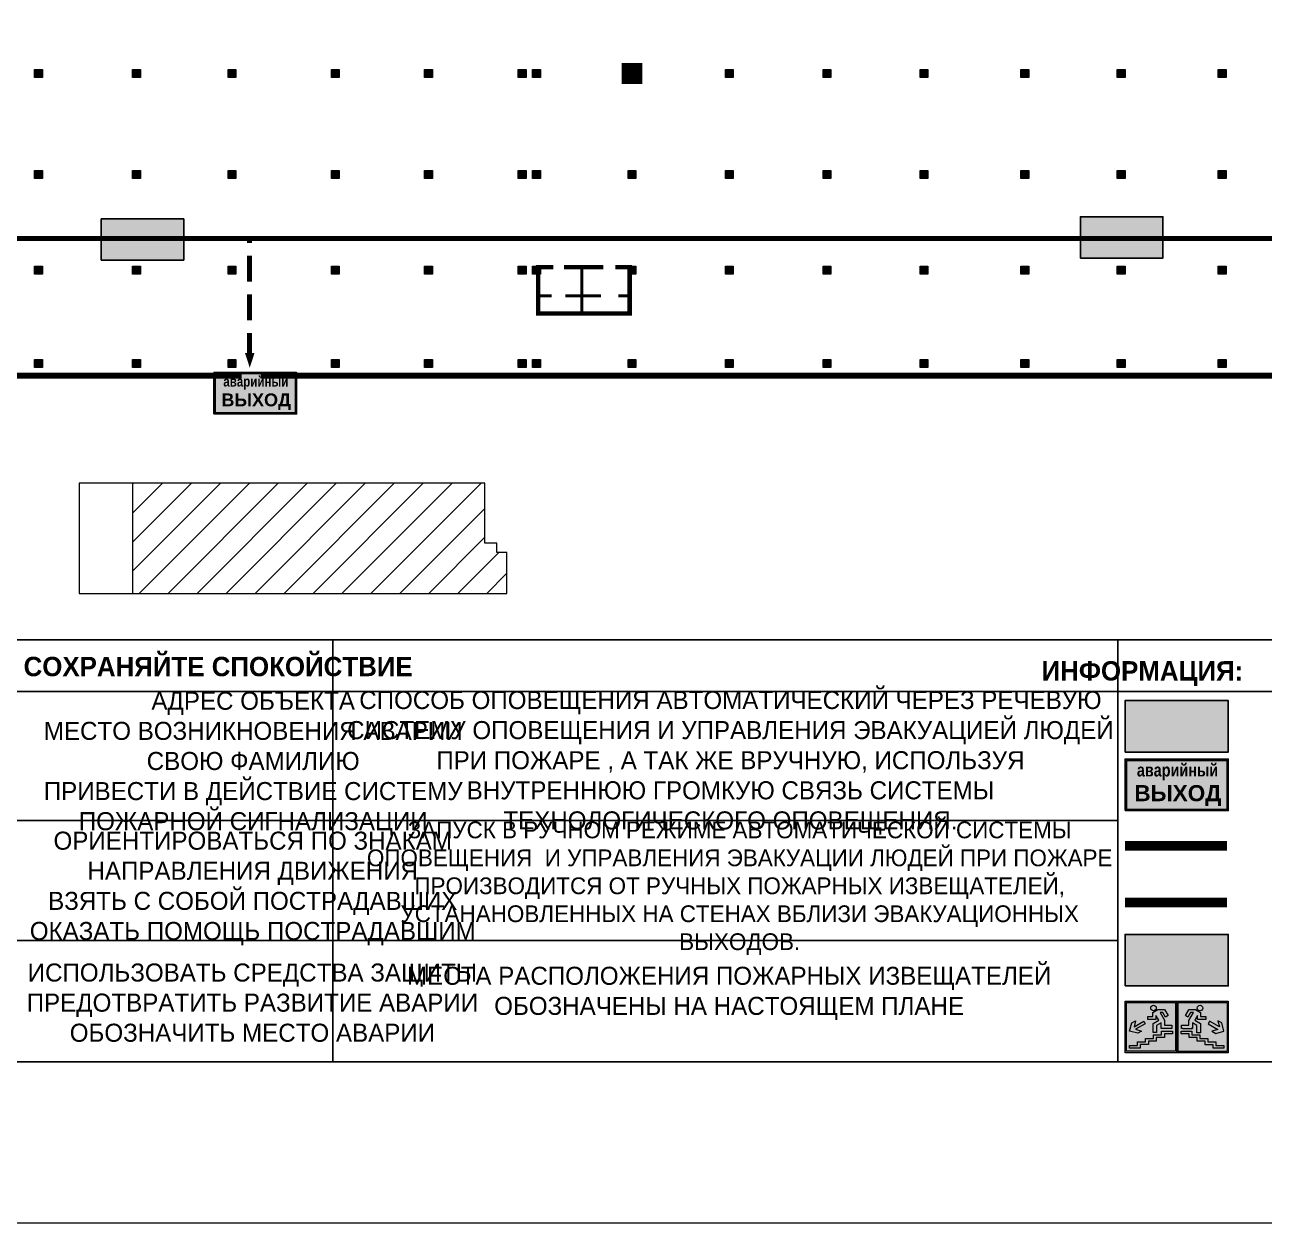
# Model space of a CAD drawing. Header units: millimetres. Extents: x 13810 to 67229, y 12374 to 21950.
# Drawn here: x 27541.7 to 27733.9, y 13757.5 to 13943.3 of the extents above; entities that cross this region are included whole.
import ezdxf

# ---------------------------------------------------------------- set-up
doc = ezdxf.new("R2010")
doc.units = ezdxf.units.MM
doc.linetypes.add('GOST2.303 4', pattern=[7, 5, -2, 0])
doc.linetypes.add('{ Wide Dash }', pattern=[12, 4, -2, 4, -2])
doc.layers.add('План_Штампы', color=7, linetype='Continuous')
doc.styles.add('обычный', font='arial.ttf')

# ---------------------------------------------------------------- blocks, each defined once
blk = doc.blocks.new('A$C41C009D9')
at = {"true_color": 0xffffff}
blk.add_hatch(color=7, dxfattribs=at).paths.add_polyline_path([(0, 8), (-16, 8), (-16, 0), (0, 0)])
h = blk.add_hatch(color=126)
h.dxf.hatch_style = 1
h.paths.add_polyline_path([(-15.8, 7.8), (-15.8, 0.2), (-0.2, 0.2), (-0.2, 7.8)])
at = {"color": 126}
for points in [[(-16, 0), (0, 0), (0, 8), (-16, 8)], [(-16, 0), (0, 0), (0, 8), (-16, 8)], [(-15.8, 7.8), (-0.2, 7.8), (-0.2, 0.2), (-15.8, 0.2)]]:
    blk.add_lwpolyline(points, close=True, dxfattribs=at)
at = {"color": 7, "true_color": 0xffffff, "insert": (-15.8, 7.3), "char_height": 2.5, "width": 15.5999, "attachment_point": 1, "style": 'обычный'}
blk.add_mtext('\\pi1.6133;{\\fArial|b1|i0|c204|p34;\\H0.8x;\\W0.8;аварийный\\H1.25x;\\W1;\\P\\pi1.2327;ВЫХОД}', dxfattribs=at)
blk = doc.blocks.new('A$C32E8229D')
at = {"true_color": 0xffffff}
blk.add_hatch(color=7, dxfattribs=at).paths.add_polyline_path([(0, 0), (0, -8), (16, -8), (16, 0)])
h = blk.add_hatch(color=126)
h.paths.add_polyline_path([(0.2, -0.2), (15.8, -0.2), (15.8, -7.8), (0.2, -7.8)])
h.paths.add_polyline_path([(13.49, -2.05), (12.08, -2.05), (11.37, -2.63, 0.162397), (11.29, -2.84), (11.29, -3.63), (10.35, -3.63), (10.35, -4.05), (11.68, -4.05), (11.68, -3.48), (12.26, -4.28), (11.29, -5.1), (11.29, -6.78), (11.85, -6.78), (11.85, -5.44), (12.8, -4.64), (12.8, -5.94), (14.46, -5.94), (14.46, -5.39), (13.45, -5.39), (13.45, -3.97), (12.46, -2.59), (13.15, -2.59), (13.69, -3.34), (14.18, -3)], flags=16)
h.paths.add_polyline_path([(10.74, -1.82, 1), (11.8, -1.82, 1)], flags=16)
h.paths.add_polyline_path([(9.39, -3.59), (5.99, -3.59), (6.56, -3.03), (5.91, -3.03), (5.1, -3.83), (5.91, -4.64), (6.56, -4.64), (5.99, -4.09), (9.39, -4.09)], flags=16)
h.paths.add_polyline_path([(4.29, -1.08), (1.72, -1.08), (1.72, -6.6), (4.29, -6.6)], flags=16)
at = {"color": 126}
blk.add_lwpolyline([(16, -8), (0, -8), (0, 0), (16, 0)], close=True, dxfattribs=at)
blk = doc.blocks.new('A$C7B4425F7')
at = {"true_color": 0xffffff}
blk.add_hatch(color=7, dxfattribs=at).paths.add_polyline_path([(0, 0), (-16, 0), (-16, -8), (0, -8)])
h = blk.add_hatch(color=126)
h.paths.add_polyline_path([(-0.2, -0.2), (-15.8, -0.2), (-15.8, -7.8), (-0.2, -7.8)])
h.paths.add_polyline_path([(-11.76, -2.03), (-11.76, -3.66), (-11.17, -3.66, -0.568275), (-11.17, -6.18), (-12.58, -6.18), (-12.58, -2.03)], flags=16)
h.paths.add_polyline_path([(-13.33, -4.12, -0.495768), (-13.59, -6.18), (-15.03, -6.18), (-15.03, -2.03), (-13.59, -2.03, -0.487973)], flags=16)
h.paths.add_polyline_path([(-10.25, -2.03), (-9.48, -2.03), (-9.48, -6.18), (-10.25, -6.18)], flags=16)
h.paths.add_polyline_path([(-13.84, -3.69), (-14.24, -3.69), (-14.24, -3.03), (-13.9, -3.03, -0.692621)], flags=0)
h.paths.add_polyline_path([(-9.15, -2.03), (-8.4, -2.03), (-8.04, -3.07), (-7.68, -2.03), (-6.93, -2.03), (-7.64, -4.1), (-6.93, -6.18), (-7.68, -6.18), (-8.04, -5.14), (-8.4, -6.18), (-9.15, -6.18), (-8.44, -4.1)], flags=16)
h.paths.add_polyline_path([(-11.76, -4.46), (-11.42, -4.46, -0.692621), (-11.36, -5.12), (-11.76, -5.12)], flags=0)
h.paths.add_polyline_path([(-13.9, -5.2), (-14.24, -5.2), (-14.24, -4.55), (-13.84, -4.55, -0.708038)], flags=0)
edge = h.paths.add_edge_path(flags=16)
edge.add_ellipse((-5.51, -4.08), major_axis=(0, 2.05), ratio=0.586184, start_angle=0, end_angle=360)
edge = h.paths.add_edge_path(flags=0)
edge.add_ellipse((-5.51, -4.08), major_axis=(0, 1.14), ratio=0.454828, start_angle=0, end_angle=360)
h.paths.add_polyline_path([(-4.13, -4.96, 0.377264), (-3.48, -4.52, 0.0555), (-3.16, -2.03), (-1.66, -2.03), (-1.66, -4.96), (-0.96, -4.96), (-0.96, -7.01), (-1.75, -7.01), (-1.75, -6.18), (-3.3, -6.18), (-3.3, -7.02), (-4.13, -7.02)], flags=16)
h.paths.add_polyline_path([(-2.73, -2.91), (-2.28, -2.91), (-2.28, -4.96), (-3.05, -4.96, 0.079136)], flags=0)
at = {"color": 126}
blk.add_lwpolyline([(-16, -8), (0, -8), (0, 0), (-16, 0)], close=True, dxfattribs=at)
blk = doc.blocks.new('вниз 3')
at = {"lineweight": 0, "true_color": 0xffffff}
h = blk.add_hatch(color=7, dxfattribs=at)
h.dxf.hatch_style = 1
h.paths.add_polyline_path([(40997.5, -4475.69), (40997.25, -4475.28), (40995.76, -4476.15), (40995.97, -4475.23), (40995.39, -4475.56), (40995.05, -4476.83), (40996.33, -4477.17), (40996.91, -4476.83), (40996, -4476.55)], flags=0)
h.paths.add_polyline_path([(40999.81, -4473.95), (41000.22, -4473.95), (41000.64, -4474.67), (41001.03, -4474.43), (41000.46, -4473.49), (41000.42, -4473.49), (40999.43, -4473.49), (40998.68, -4473.92), (40998.68, -4474.57), (40997.88, -4474.57), (40997.88, -4475), (40999.14, -4475), (40999.14, -4474.43), (40999.14, -4474.38), (40999.59, -4475.15), (40998.72, -4475.67), (40998.72, -4477.06), (40999.24, -4477.06), (40999.24, -4475.96), (40999.95, -4475.56), (40999.95, -4476.43), (41001.61, -4476.43), (41001.61, -4475.88), (41000.47, -4475.88), (41000.47, -4475.12)], flags=0)
h.paths.add_polyline_path([(40999.2, -4473.24, 1), (40998.35, -4473.24, 1)], flags=0)
h.paths.add_polyline_path([(41000.46, -4477.26), (41001.69, -4477.26), (41001.69, -4476.84), (41000.03, -4476.84), (41000.03, -4477.39), (40998.78, -4477.39), (40998.78, -4477.95), (40997.53, -4477.95), (40997.53, -4478.5), (40996.29, -4478.5), (40996.29, -4479.06), (40995.05, -4479.06), (40995.05, -4479.48), (40995.29, -4479.48), (40996.72, -4479.48), (40996.72, -4478.92), (40997.97, -4478.92), (40997.97, -4478.36), (40999.2, -4478.36), (40999.2, -4477.81), (41000.46, -4477.81)], flags=0)
h.paths.add_polyline_path([(41002.37, -4472.17), (40994.37, -4472.17), (40994.37, -4480.17), (41002.37, -4480.17)])
h.paths.add_polyline_path([(41002.16, -4479.96), (40994.57, -4479.96), (40994.57, -4472.37), (41002.16, -4472.37)], flags=16)
h.paths.add_polyline_path([(41001.61, -4475.88), (41001.61, -4476.43), (40999.95, -4476.43), (40999.95, -4475.56), (40999.24, -4475.96), (40999.24, -4477.06), (40998.72, -4477.06), (40998.72, -4475.67), (40999.59, -4475.15), (40999.14, -4474.38), (40999.14, -4474.43), (40999.14, -4475), (40997.88, -4475), (40997.88, -4474.57), (40998.68, -4474.57), (40998.68, -4473.92), (40999.43, -4473.49), (41000.42, -4473.49), (41000.46, -4473.49), (41001.03, -4474.43), (41000.64, -4474.67), (41000.22, -4473.95), (40999.81, -4473.95), (41000.47, -4475.12), (41000.47, -4475.88)], flags=0)
h.paths.add_polyline_path([(41001.69, -4476.84), (41001.69, -4477.26), (41000.46, -4477.26), (41000.46, -4477.81), (40999.2, -4477.81), (40999.2, -4478.36), (40997.97, -4478.36), (40997.97, -4478.92), (40996.72, -4478.92), (40996.72, -4479.48), (40995.05, -4479.48), (40995.05, -4479.06), (40996.29, -4479.06), (40996.29, -4478.5), (40997.53, -4478.5), (40997.53, -4477.95), (40998.78, -4477.95), (40998.78, -4477.39), (41000.03, -4477.39), (41000.03, -4476.84)], flags=0)
h.paths.add_polyline_path([(40998.35, -4473.24, -1), (40999.2, -4473.24, -1)], flags=0)
h.paths.add_polyline_path([(40997.5, -4475.69), (40996, -4476.55), (40996.91, -4476.83), (40996.33, -4477.17), (40995.05, -4476.83), (40995.39, -4475.56), (40995.97, -4475.23), (40995.76, -4476.15), (40997.25, -4475.28)], flags=0)
at = {"lineweight": 0}
h = blk.add_hatch(color=126, dxfattribs=at)
h.dxf.hatch_style = 1
h.paths.add_polyline_path([(41002.16, -4472.37), (40994.57, -4472.37), (40994.57, -4479.96), (41002.16, -4479.96)])
h.paths.add_polyline_path([(40995.97, -4475.23), (40995.76, -4476.15), (40997.25, -4475.28), (40997.5, -4475.69), (40996, -4476.55), (40996.91, -4476.83), (40996.33, -4477.17), (40995.05, -4476.83), (40995.39, -4475.56)], flags=16)
h.paths.add_polyline_path([(40997.88, -4474.57), (40998.68, -4474.57), (40998.68, -4473.92), (40999.43, -4473.49), (41000.42, -4473.49), (41000.46, -4473.49), (41001.03, -4474.43), (41000.64, -4474.67), (41000.22, -4473.95), (40999.81, -4473.95), (41000.47, -4475.12), (41000.47, -4475.88), (41001.61, -4475.88), (41001.61, -4476.43), (40999.95, -4476.43), (40999.95, -4475.56), (40999.24, -4475.96), (40999.24, -4477.06), (40998.72, -4477.06), (40998.72, -4475.67), (40999.59, -4475.15), (40999.14, -4474.38), (40999.14, -4474.43), (40999.14, -4475), (40997.88, -4475)], flags=16)
h.paths.add_polyline_path([(40998.35, -4473.24, -1), (40999.2, -4473.24, -1)], flags=16)
h.paths.add_polyline_path([(40997.53, -4477.95), (40998.78, -4477.95), (40998.78, -4477.39), (41000.03, -4477.39), (41000.03, -4476.84), (41001.69, -4476.84), (41001.69, -4477.26), (41000.46, -4477.26), (41000.46, -4477.81), (40999.2, -4477.81), (40999.2, -4478.36), (40997.97, -4478.36), (40997.97, -4478.92), (40996.72, -4478.92), (40996.72, -4479.48), (40995.05, -4479.48), (40995.05, -4479.06), (40996.29, -4479.06), (40996.29, -4478.5), (40997.53, -4478.5)], flags=16)
at = {"lineweight": 0, "true_color": 0xffffff}
h = blk.add_hatch(color=7, dxfattribs=at)
h.dxf.hatch_style = 1
h.paths.add_polyline_path([(40999.2, -4473.24, 1), (40998.35, -4473.24, 1)])
h.paths.add_polyline_path([(40999.81, -4473.95), (41000.22, -4473.95), (41000.64, -4474.67), (41001.03, -4474.43), (41000.46, -4473.49), (41000.42, -4473.49), (40999.43, -4473.49), (40998.68, -4473.92), (40998.68, -4474.57), (40997.88, -4474.57), (40997.88, -4475), (40999.14, -4475), (40999.14, -4474.43), (40999.14, -4474.38), (40999.59, -4475.15), (40998.72, -4475.67), (40998.72, -4477.06), (40999.24, -4477.06), (40999.24, -4475.96), (40999.95, -4475.56), (40999.95, -4476.43), (41001.61, -4476.43), (41001.61, -4475.88), (41000.47, -4475.88), (41000.47, -4475.12)])
h.paths.add_polyline_path([(40999.2, -4477.81), (41000.46, -4477.81), (41000.46, -4477.26), (41001.69, -4477.26), (41001.69, -4476.84), (41000.03, -4476.84), (41000.03, -4477.39), (40998.78, -4477.39), (40998.78, -4477.95), (40997.53, -4477.95), (40997.53, -4478.5), (40996.29, -4478.5), (40996.29, -4479.06), (40995.05, -4479.06), (40995.05, -4479.48), (40995.29, -4479.48), (40996.72, -4479.48), (40996.72, -4478.92), (40997.97, -4478.92), (40997.97, -4478.36), (40999.2, -4478.36)])
h.paths.add_polyline_path([(40997.5, -4475.69), (40997.25, -4475.28), (40995.76, -4476.15), (40995.97, -4475.23), (40995.39, -4475.56), (40995.05, -4476.83), (40996.33, -4477.17), (40996.91, -4476.83), (40996, -4476.55)])
at = {"color": 126, "lineweight": 0}
for points in [[(40994.37, -4472.17), (41002.37, -4472.17), (41002.37, -4480.17), (40994.37, -4480.17)], [(40994.57, -4472.37), (41002.16, -4472.37), (41002.16, -4479.96), (40994.57, -4479.96)]]:
    blk.add_lwpolyline(points, close=True, dxfattribs=at)
for points in [[(40999.14, -4474.43), (40999.14, -4475), (40997.88, -4475), (40997.88, -4474.57), (40998.68, -4474.57), (40998.68, -4473.92), (40999.43, -4473.49), (41000.42, -4473.49), (41000.46, -4473.49), (41001.03, -4474.43), (41000.64, -4474.67), (41000.22, -4473.95), (40999.81, -4473.95), (41000.47, -4475.12), (41000.47, -4475.88), (41001.61, -4475.88), (41001.61, -4476.43), (40999.95, -4476.43), (40999.95, -4475.56), (40999.24, -4475.96), (40999.24, -4477.06), (40998.72, -4477.06), (40998.72, -4475.67), (40999.59, -4475.15), (40999.14, -4474.38), (40999.14, -4474.43)], [(40995.05, -4476.83), (40995.39, -4475.56), (40995.97, -4475.23), (40995.76, -4476.15), (40997.25, -4475.28), (40997.5, -4475.69), (40996, -4476.55), (40996.91, -4476.83), (40996.33, -4477.17), (40995.05, -4476.83)], [(40995.29, -4479.48), (40995.05, -4479.48), (40995.05, -4479.06), (40996.29, -4479.06), (40996.29, -4478.5), (40997.53, -4478.5), (40997.53, -4477.95), (40998.78, -4477.95), (40998.78, -4477.39), (41000.03, -4477.39), (41000.03, -4476.84), (41001.69, -4476.84), (41001.69, -4477.26), (41000.46, -4477.26), (41000.46, -4477.81), (40999.2, -4477.81), (40999.2, -4478.36), (40997.97, -4478.36), (40997.97, -4478.92), (40996.72, -4478.92), (40996.72, -4479.48), (40995.05, -4479.48)]]:
    blk.add_lwpolyline(points, dxfattribs=at)
blk.add_circle((40998.77, -4473.24), 0.426, dxfattribs=at)
blk = doc.blocks.new('вниз')
at = {"lineweight": 0, "true_color": 0xffffff}
h = blk.add_hatch(color=7, dxfattribs=at)
h.dxf.hatch_style = 1
h.paths.add_polyline_path([(40994.51, -4472.22), (40986.51, -4472.22), (40986.51, -4480.22), (40994.51, -4480.22)])
h.paths.add_polyline_path([(40994.31, -4472.42), (40994.31, -4480.01), (40986.71, -4480.01), (40986.71, -4472.42)], flags=16)
h.paths.add_polyline_path([(40988.43, -4473.53), (40989.43, -4473.53), (40990.19, -4473.96), (40990.19, -4474.6), (40991, -4474.6), (40991, -4475.06), (40989.73, -4475.06), (40989.73, -4474.46), (40989.3, -4475.18), (40990.17, -4475.7), (40990.17, -4477.11), (40989.63, -4477.11), (40989.63, -4476.01), (40988.94, -4475.59), (40988.94, -4476.46), (40988.94, -4476.46), (40987.47, -4476.46), (40987.26, -4476.46), (40987.26, -4475.92), (40988.4, -4475.92), (40988.4, -4475.2), (40989.1, -4473.99), (40988.66, -4473.99), (40988.24, -4474.7), (40987.86, -4474.47), (40988.41, -4473.56)], flags=0)
h.paths.add_polyline_path([(40990.55, -4473.29, -1), (40989.69, -4473.29, -1)], flags=0)
h.paths.add_polyline_path([(40988.85, -4476.89), (40988.85, -4477.43), (40990.1, -4477.43), (40990.1, -4477.99), (40991.34, -4477.99), (40991.34, -4478.54), (40992.59, -4478.54), (40992.59, -4479.09), (40993.83, -4479.09), (40993.83, -4479.52), (40992.17, -4479.52), (40992.17, -4478.97), (40990.91, -4478.97), (40990.91, -4478.41), (40989.68, -4478.41), (40989.68, -4477.86), (40988.43, -4477.86), (40988.43, -4477.31), (40987.6, -4477.31), (40987.18, -4477.31), (40987.18, -4476.89)], flags=0)
h.paths.add_polyline_path([(40991.61, -4475.33), (40993.12, -4476.2), (40992.9, -4475.27), (40993.48, -4475.6), (40993.83, -4476.88), (40992.56, -4477.22), (40991.97, -4476.88), (40992.9, -4476.61), (40991.38, -4475.74), (40991.58, -4475.39)], flags=0)
h.paths.add_polyline_path([(40990.19, -4473.96), (40989.43, -4473.53), (40988.43, -4473.53), (40988.41, -4473.56), (40987.86, -4474.47), (40988.24, -4474.7), (40988.66, -4473.99), (40989.1, -4473.99), (40988.4, -4475.2), (40988.4, -4475.92), (40987.26, -4475.92), (40987.26, -4476.46), (40987.47, -4476.46), (40988.94, -4476.46), (40988.94, -4476.27), (40988.94, -4475.59), (40989.63, -4476.01), (40989.63, -4477.11), (40990.17, -4477.11), (40990.17, -4475.7), (40989.3, -4475.18), (40989.73, -4474.46), (40989.73, -4475.06), (40991, -4475.06), (40991, -4474.6), (40990.19, -4474.6)], flags=0)
h.paths.add_polyline_path([(40990.55, -4473.29, 1), (40989.69, -4473.29, 1)], flags=0)
h.paths.add_polyline_path([(40991.61, -4475.33), (40991.58, -4475.39), (40991.38, -4475.74), (40992.9, -4476.61), (40991.97, -4476.88), (40992.56, -4477.22), (40993.83, -4476.88), (40993.48, -4475.6), (40992.9, -4475.27), (40993.12, -4476.2)], flags=0)
h.paths.add_polyline_path([(40990.1, -4477.43), (40988.85, -4477.43), (40988.85, -4476.89), (40987.18, -4476.89), (40987.18, -4477.31), (40987.6, -4477.31), (40988.43, -4477.31), (40988.43, -4477.86), (40989.68, -4477.86), (40989.68, -4478.41), (40990.91, -4478.41), (40990.91, -4478.97), (40992.17, -4478.97), (40992.17, -4479.52), (40993.83, -4479.52), (40993.83, -4479.09), (40992.59, -4479.09), (40992.59, -4478.54), (40991.34, -4478.54), (40991.34, -4477.99), (40990.1, -4477.99)], flags=0)
at = {"lineweight": 0}
h = blk.add_hatch(color=126, dxfattribs=at)
h.dxf.hatch_style = 1
h.paths.add_polyline_path([(40994.31, -4472.42), (40986.71, -4472.42), (40986.71, -4480.01), (40994.31, -4480.01)])
h.paths.add_polyline_path([(40988.43, -4473.53), (40989.43, -4473.53), (40990.19, -4473.96), (40990.19, -4474.6), (40991, -4474.6), (40991, -4475.06), (40989.73, -4475.06), (40989.73, -4474.46), (40989.3, -4475.18), (40990.17, -4475.7), (40990.17, -4477.11), (40989.63, -4477.11), (40989.63, -4476.01), (40988.94, -4475.59), (40988.94, -4476.46), (40988.94, -4476.46), (40987.47, -4476.46), (40987.26, -4476.46), (40987.26, -4475.92), (40988.4, -4475.92), (40988.4, -4475.2), (40989.1, -4473.99), (40988.66, -4473.99), (40988.24, -4474.7), (40987.86, -4474.47), (40988.41, -4473.56)], flags=16)
h.paths.add_polyline_path([(40990.55, -4473.29, -1), (40989.69, -4473.29, -1)], flags=16)
h.paths.add_polyline_path([(40988.85, -4476.89), (40988.85, -4477.43), (40990.1, -4477.43), (40990.1, -4477.99), (40991.34, -4477.99), (40991.34, -4478.54), (40992.59, -4478.54), (40992.59, -4479.09), (40993.83, -4479.09), (40993.83, -4479.52), (40992.17, -4479.52), (40992.17, -4478.97), (40990.91, -4478.97), (40990.91, -4478.41), (40989.68, -4478.41), (40989.68, -4477.86), (40988.43, -4477.86), (40988.43, -4477.31), (40987.6, -4477.31), (40987.18, -4477.31), (40987.18, -4476.89)], flags=16)
h.paths.add_polyline_path([(40991.61, -4475.33), (40993.12, -4476.2), (40992.9, -4475.27), (40993.48, -4475.6), (40993.83, -4476.88), (40992.56, -4477.22), (40991.97, -4476.88), (40992.9, -4476.61), (40991.38, -4475.74), (40991.58, -4475.39)], flags=16)
at = {"lineweight": 0, "true_color": 0xffffff}
h = blk.add_hatch(color=7, dxfattribs=at)
h.dxf.hatch_style = 1
h.paths.add_polyline_path([(40989.73, -4474.46), (40989.73, -4475.06), (40991, -4475.06), (40991, -4474.6), (40990.19, -4474.6), (40990.19, -4473.96), (40989.43, -4473.53), (40988.43, -4473.53), (40988.41, -4473.56), (40987.86, -4474.47), (40988.24, -4474.7), (40988.66, -4473.99), (40989.1, -4473.99), (40988.4, -4475.2), (40988.4, -4475.92), (40987.26, -4475.92), (40987.26, -4476.46), (40987.47, -4476.46), (40988.94, -4476.46), (40988.94, -4475.59), (40989.63, -4476.01), (40989.63, -4477.11), (40990.17, -4477.11), (40990.17, -4475.7), (40989.3, -4475.18)])
h.paths.add_polyline_path([(40989.69, -4473.29, 1), (40990.55, -4473.29, 1)])
h.paths.add_polyline_path([(40991.61, -4475.33), (40991.58, -4475.39), (40991.38, -4475.74), (40992.9, -4476.61), (40991.97, -4476.88), (40992.56, -4477.22), (40993.83, -4476.88), (40993.48, -4475.6), (40992.9, -4475.27), (40993.12, -4476.2)])
h.paths.add_polyline_path([(40990.1, -4477.43), (40988.85, -4477.43), (40988.85, -4476.89), (40987.18, -4476.89), (40987.18, -4477.31), (40987.6, -4477.31), (40988.43, -4477.31), (40988.43, -4477.86), (40989.68, -4477.86), (40989.68, -4478.41), (40990.91, -4478.41), (40990.91, -4478.97), (40992.17, -4478.97), (40992.17, -4479.52), (40993.83, -4479.52), (40993.83, -4479.09), (40992.59, -4479.09), (40992.59, -4478.54), (40991.34, -4478.54), (40991.34, -4477.99), (40990.1, -4477.99)])
at = {"color": 126, "lineweight": 0}
for points in [[(40986.51, -4472.22), (40994.51, -4472.22), (40994.51, -4480.22), (40986.51, -4480.22)], [(40986.71, -4472.42), (40994.31, -4472.42), (40994.31, -4480.01), (40986.71, -4480.01)]]:
    blk.add_lwpolyline(points, close=True, dxfattribs=at)
for points in [[(40987.47, -4476.46), (40987.26, -4476.46), (40987.26, -4475.92), (40988.4, -4475.92), (40988.4, -4475.2), (40989.1, -4473.99), (40988.66, -4473.99), (40988.24, -4474.7), (40987.86, -4474.47), (40988.41, -4473.56), (40988.43, -4473.53), (40989.43, -4473.53), (40990.19, -4473.96), (40990.19, -4474.6), (40991, -4474.6), (40991, -4475.06), (40989.73, -4475.06), (40989.73, -4474.46), (40989.3, -4475.18), (40990.17, -4475.7), (40990.17, -4477.11), (40989.63, -4477.11), (40989.63, -4476.01), (40988.94, -4475.59), (40988.94, -4476.46)], [(40991.58, -4475.39), (40991.38, -4475.74), (40992.9, -4476.61), (40991.97, -4476.88), (40992.56, -4477.22), (40993.83, -4476.88), (40993.48, -4475.6), (40992.9, -4475.27), (40993.12, -4476.2), (40991.61, -4475.33), (40991.58, -4475.39)], [(40987.6, -4477.31), (40987.18, -4477.31), (40987.18, -4476.89), (40988.85, -4476.89), (40988.85, -4477.43), (40990.1, -4477.43), (40990.1, -4477.99), (40991.34, -4477.99), (40991.34, -4478.54), (40992.59, -4478.54), (40992.59, -4479.09), (40993.83, -4479.09), (40993.83, -4479.52), (40992.17, -4479.52), (40992.17, -4478.97), (40990.91, -4478.97), (40990.91, -4478.41), (40989.68, -4478.41), (40989.68, -4477.86), (40988.43, -4477.86), (40988.43, -4477.31), (40987.6, -4477.31)], [(40987.47, -4476.46), (40988.94, -4476.46), (40988.94, -4476.27)]]:
    blk.add_lwpolyline(points, dxfattribs=at)
blk.add_circle((40990.12, -4473.29), 0.432, dxfattribs=at)

msp = doc.modelspace()

# ---------------------------------------------------------------- hatches: boundary and pattern name
at = {"lineweight": 0}
h = msp.add_hatch(color=256, dxfattribs=at)
h.dxf.hatch_style = 1
h.paths.add_polyline_path([(27544.42, 13935.14), (27544.42, 13936.37), (27543.2, 13936.37), (27543.2, 13935.14)])
h = msp.add_hatch(color=256, dxfattribs=at)
h.dxf.hatch_style = 1
h.paths.add_polyline_path([(27559.61, 13935.14), (27559.61, 13936.37), (27558.38, 13936.37), (27558.38, 13935.14)])
h = msp.add_hatch(color=256, dxfattribs=at)
h.dxf.hatch_style = 1
h.paths.add_polyline_path([(27574.43, 13935.14), (27574.43, 13936.37), (27573.21, 13936.37), (27573.21, 13935.14)])
h = msp.add_hatch(color=256, dxfattribs=at)
h.dxf.hatch_style = 1
h.paths.add_polyline_path([(27590.44, 13935.14), (27590.44, 13936.37), (27589.22, 13936.37), (27589.22, 13935.14)])
h = msp.add_hatch(color=256, dxfattribs=at)
h.dxf.hatch_style = 1
h.paths.add_polyline_path([(27604.91, 13935.14), (27604.91, 13936.37), (27603.69, 13936.37), (27603.69, 13935.14)])
h = msp.add_hatch(color=256, dxfattribs=at)
h.dxf.hatch_style = 1
h.paths.add_polyline_path([(27619.41, 13935.14), (27619.41, 13936.37), (27618.19, 13936.37), (27618.19, 13935.14)])
h = msp.add_hatch(color=256, dxfattribs=at)
h.dxf.hatch_style = 1
h.paths.add_polyline_path([(27621.64, 13935.14), (27621.64, 13936.37), (27620.42, 13936.37), (27620.42, 13935.14)])
h = msp.add_hatch(color=256, dxfattribs=at)
h.dxf.hatch_style = 1
h.paths.add_polyline_path([(27636.45, 13935.14), (27636.45, 13936.37), (27635.23, 13936.37), (27635.23, 13935.14)])
h = msp.add_hatch(color=256, dxfattribs=at)
h.dxf.hatch_style = 1
h.paths.add_polyline_path([(27651.55, 13935.14), (27651.55, 13936.37), (27650.33, 13936.37), (27650.33, 13935.14)])
h = msp.add_hatch(color=256, dxfattribs=at)
h.dxf.hatch_style = 1
h.paths.add_polyline_path([(27666.69, 13935.14), (27666.69, 13936.37), (27665.46, 13936.37), (27665.46, 13935.14)])
h = msp.add_hatch(color=256, dxfattribs=at)
h.dxf.hatch_style = 1
h.paths.add_polyline_path([(27681.73, 13935.14), (27681.73, 13936.37), (27680.51, 13936.37), (27680.51, 13935.14)])
h = msp.add_hatch(color=256, dxfattribs=at)
h.dxf.hatch_style = 1
h.paths.add_polyline_path([(27697.38, 13935.14), (27697.38, 13936.37), (27696.16, 13936.37), (27696.16, 13935.14)])
h = msp.add_hatch(color=256, dxfattribs=at)
h.dxf.hatch_style = 1
h.paths.add_polyline_path([(27712.3, 13935.14), (27712.3, 13936.37), (27711.08, 13936.37), (27711.08, 13935.14)])
h = msp.add_hatch(color=256, dxfattribs=at)
h.dxf.hatch_style = 1
h.paths.add_polyline_path([(27727.95, 13935.14), (27727.95, 13936.37), (27726.73, 13936.37), (27726.73, 13935.14)])
h = msp.add_hatch(color=256, dxfattribs=at)
h.dxf.hatch_style = 1
h.paths.add_polyline_path([(27544.42, 13919.48), (27544.42, 13920.71), (27543.2, 13920.71), (27543.2, 13919.48)])
h = msp.add_hatch(color=256, dxfattribs=at)
h.dxf.hatch_style = 1
h.paths.add_polyline_path([(27559.61, 13919.48), (27559.61, 13920.71), (27558.38, 13920.71), (27558.38, 13919.48)])
h = msp.add_hatch(color=256, dxfattribs=at)
h.dxf.hatch_style = 1
h.paths.add_polyline_path([(27574.43, 13919.48), (27574.43, 13920.71), (27573.21, 13920.71), (27573.21, 13919.48)])
h = msp.add_hatch(color=256, dxfattribs=at)
h.dxf.hatch_style = 1
h.paths.add_polyline_path([(27590.44, 13919.48), (27590.44, 13920.71), (27589.22, 13920.71), (27589.22, 13919.48)])
h = msp.add_hatch(color=256, dxfattribs=at)
h.dxf.hatch_style = 1
h.paths.add_polyline_path([(27604.91, 13919.48), (27604.91, 13920.71), (27603.69, 13920.71), (27603.69, 13919.48)])
h = msp.add_hatch(color=256, dxfattribs=at)
h.dxf.hatch_style = 1
h.paths.add_polyline_path([(27619.41, 13919.48), (27619.41, 13920.71), (27618.19, 13920.71), (27618.19, 13919.48)])
h = msp.add_hatch(color=256, dxfattribs=at)
h.dxf.hatch_style = 1
h.paths.add_polyline_path([(27621.64, 13919.48), (27621.64, 13920.71), (27620.42, 13920.71), (27620.42, 13919.48)])
h = msp.add_hatch(color=256, dxfattribs=at)
h.dxf.hatch_style = 1
h.paths.add_polyline_path([(27636.45, 13919.48), (27636.45, 13920.71), (27635.23, 13920.71), (27635.23, 13919.48)])
h = msp.add_hatch(color=256, dxfattribs=at)
h.dxf.hatch_style = 1
h.paths.add_polyline_path([(27651.55, 13919.48), (27651.55, 13920.71), (27650.33, 13920.71), (27650.33, 13919.48)])
h = msp.add_hatch(color=256, dxfattribs=at)
h.dxf.hatch_style = 1
h.paths.add_polyline_path([(27666.69, 13919.48), (27666.69, 13920.71), (27665.46, 13920.71), (27665.46, 13919.48)])
h = msp.add_hatch(color=256, dxfattribs=at)
h.dxf.hatch_style = 1
h.paths.add_polyline_path([(27681.73, 13919.48), (27681.73, 13920.71), (27680.51, 13920.71), (27680.51, 13919.48)])
h = msp.add_hatch(color=256, dxfattribs=at)
h.dxf.hatch_style = 1
h.paths.add_polyline_path([(27697.38, 13919.48), (27697.38, 13920.71), (27696.16, 13920.71), (27696.16, 13919.48)])
h = msp.add_hatch(color=256, dxfattribs=at)
h.dxf.hatch_style = 1
h.paths.add_polyline_path([(27712.3, 13919.48), (27712.3, 13920.71), (27711.08, 13920.71), (27711.08, 13919.48)])
h = msp.add_hatch(color=256, dxfattribs=at)
h.dxf.hatch_style = 1
h.paths.add_polyline_path([(27727.95, 13919.48), (27727.95, 13920.71), (27726.73, 13920.71), (27726.73, 13919.48)])
h = msp.add_hatch(color=256, dxfattribs=at)
h.dxf.hatch_style = 1
h.paths.add_polyline_path([(27544.42, 13904.63), (27544.42, 13905.86), (27543.2, 13905.86), (27543.2, 13904.63)])
h = msp.add_hatch(color=256, dxfattribs=at)
h.dxf.hatch_style = 1
h.paths.add_polyline_path([(27559.61, 13904.63), (27559.61, 13905.86), (27558.38, 13905.86), (27558.38, 13904.63)])
h = msp.add_hatch(color=256, dxfattribs=at)
h.dxf.hatch_style = 1
h.paths.add_polyline_path([(27574.43, 13904.63), (27574.43, 13905.86), (27573.21, 13905.86), (27573.21, 13904.63)])
h = msp.add_hatch(color=256, dxfattribs=at)
h.dxf.hatch_style = 1
h.paths.add_polyline_path([(27590.44, 13904.63), (27590.44, 13905.86), (27589.22, 13905.86), (27589.22, 13904.63)])
h = msp.add_hatch(color=256, dxfattribs=at)
h.dxf.hatch_style = 1
h.paths.add_polyline_path([(27604.91, 13904.63), (27604.91, 13905.86), (27603.69, 13905.86), (27603.69, 13904.63)])
h = msp.add_hatch(color=256, dxfattribs=at)
h.dxf.hatch_style = 1
h.paths.add_polyline_path([(27619.41, 13904.63), (27619.41, 13905.86), (27618.19, 13905.86), (27618.19, 13904.63)])
h = msp.add_hatch(color=256, dxfattribs=at)
h.dxf.hatch_style = 1
h.paths.add_polyline_path([(27621.64, 13904.63), (27621.64, 13905.86), (27620.42, 13905.86), (27620.42, 13904.63)])
h = msp.add_hatch(color=256, dxfattribs=at)
h.dxf.hatch_style = 1
h.paths.add_polyline_path([(27636.45, 13904.63), (27636.45, 13905.86), (27635.23, 13905.86), (27635.23, 13904.63)])
h = msp.add_hatch(color=256, dxfattribs=at)
h.dxf.hatch_style = 1
h.paths.add_polyline_path([(27651.55, 13904.63), (27651.55, 13905.86), (27650.33, 13905.86), (27650.33, 13904.63)])
h = msp.add_hatch(color=256, dxfattribs=at)
h.dxf.hatch_style = 1
h.paths.add_polyline_path([(27666.69, 13904.63), (27666.69, 13905.86), (27665.46, 13905.86), (27665.46, 13904.63)])
h = msp.add_hatch(color=256, dxfattribs=at)
h.dxf.hatch_style = 1
h.paths.add_polyline_path([(27681.73, 13904.63), (27681.73, 13905.86), (27680.51, 13905.86), (27680.51, 13904.63)])
h = msp.add_hatch(color=256, dxfattribs=at)
h.dxf.hatch_style = 1
h.paths.add_polyline_path([(27697.38, 13904.63), (27697.38, 13905.86), (27696.16, 13905.86), (27696.16, 13904.63)])
h = msp.add_hatch(color=256, dxfattribs=at)
h.dxf.hatch_style = 1
h.paths.add_polyline_path([(27712.3, 13904.63), (27712.3, 13905.86), (27711.08, 13905.86), (27711.08, 13904.63)])
h = msp.add_hatch(color=256, dxfattribs=at)
h.dxf.hatch_style = 1
h.paths.add_polyline_path([(27727.95, 13904.63), (27727.95, 13905.86), (27726.73, 13905.86), (27726.73, 13904.63)])
h = msp.add_hatch(color=256, dxfattribs=at)
h.dxf.hatch_style = 1
h.paths.add_polyline_path([(27544.42, 13890.18), (27544.42, 13891.41), (27543.2, 13891.41), (27543.2, 13890.18)])
h = msp.add_hatch(color=256, dxfattribs=at)
h.dxf.hatch_style = 1
h.paths.add_polyline_path([(27559.61, 13890.18), (27559.61, 13891.41), (27558.38, 13891.41), (27558.38, 13890.18)])
h = msp.add_hatch(color=256, dxfattribs=at)
h.dxf.hatch_style = 1
h.paths.add_polyline_path([(27574.43, 13890.18), (27574.43, 13891.41), (27573.21, 13891.41), (27573.21, 13890.18)])
h = msp.add_hatch(color=256, dxfattribs=at)
h.dxf.hatch_style = 1
h.paths.add_polyline_path([(27590.44, 13890.18), (27590.44, 13891.41), (27589.22, 13891.41), (27589.22, 13890.18)])
h = msp.add_hatch(color=256, dxfattribs=at)
h.dxf.hatch_style = 1
h.paths.add_polyline_path([(27604.91, 13890.18), (27604.91, 13891.41), (27603.69, 13891.41), (27603.69, 13890.18)])
h = msp.add_hatch(color=256, dxfattribs=at)
h.dxf.hatch_style = 1
h.paths.add_polyline_path([(27619.41, 13890.18), (27619.41, 13891.41), (27618.19, 13891.41), (27618.19, 13890.18)])
h = msp.add_hatch(color=256, dxfattribs=at)
h.dxf.hatch_style = 1
h.paths.add_polyline_path([(27621.64, 13890.18), (27621.64, 13891.41), (27620.42, 13891.41), (27620.42, 13890.18)])
h = msp.add_hatch(color=256, dxfattribs=at)
h.dxf.hatch_style = 1
h.paths.add_polyline_path([(27636.45, 13890.18), (27636.45, 13891.41), (27635.23, 13891.41), (27635.23, 13890.18)])
h = msp.add_hatch(color=256, dxfattribs=at)
h.dxf.hatch_style = 1
h.paths.add_polyline_path([(27651.55, 13890.18), (27651.55, 13891.41), (27650.33, 13891.41), (27650.33, 13890.18)])
h = msp.add_hatch(color=256, dxfattribs=at)
h.dxf.hatch_style = 1
h.paths.add_polyline_path([(27666.69, 13890.18), (27666.69, 13891.41), (27665.46, 13891.41), (27665.46, 13890.18)])
h = msp.add_hatch(color=256, dxfattribs=at)
h.dxf.hatch_style = 1
h.paths.add_polyline_path([(27681.73, 13890.18), (27681.73, 13891.41), (27680.51, 13891.41), (27680.51, 13890.18)])
h = msp.add_hatch(color=256, dxfattribs=at)
h.dxf.hatch_style = 1
h.paths.add_polyline_path([(27697.38, 13890.18), (27697.38, 13891.41), (27696.16, 13891.41), (27696.16, 13890.18)])
h = msp.add_hatch(color=256, dxfattribs=at)
h.dxf.hatch_style = 1
h.paths.add_polyline_path([(27712.3, 13890.18), (27712.3, 13891.41), (27711.08, 13891.41), (27711.08, 13890.18)])
h = msp.add_hatch(color=256, dxfattribs=at)
h.dxf.hatch_style = 1
h.paths.add_polyline_path([(27727.95, 13890.18), (27727.95, 13891.41), (27726.73, 13891.41), (27726.73, 13890.18)])
h = msp.add_hatch(dxfattribs=at)
h.set_pattern_fill('ANSI31', color=256)
h.set_pattern_definition([(45, (11668.2297, 6903.7685), (-2.24506403, 2.24506403), [])])
h.paths.add_polyline_path([(27616.45, 13855.13), (27616.45, 13861.49), (27614.9, 13861.49), (27614.9, 13862.92), (27613.03, 13862.92), (27613.03, 13872.2), (27558.45, 13872.2), (27558.45, 13855.13)])

# ---------------------------------------------------------------- linework, layer by layer
at = {"color": 126, "lineweight": 0, "true_color": 0x008754}
msp.add_lwpolyline([(27276.58, 14152.45), (27876.58, 14152.45), (27876.58, 13757.45), (27276.58, 13757.45)], close=True, dxfattribs=at)
at = {"lineweight": 0}
for points in [[(27543.2, 13936.37), (27544.42, 13936.37), (27544.42, 13935.14), (27543.2, 13935.14)], [(27558.38, 13936.37), (27559.61, 13936.37), (27559.61, 13935.14), (27558.38, 13935.14)], [(27573.21, 13936.37), (27574.43, 13936.37), (27574.43, 13935.14), (27573.21, 13935.14)], [(27589.22, 13936.37), (27590.44, 13936.37), (27590.44, 13935.14), (27589.22, 13935.14)], [(27603.69, 13936.37), (27604.91, 13936.37), (27604.91, 13935.14), (27603.69, 13935.14)], [(27618.19, 13936.37), (27619.41, 13936.37), (27619.41, 13935.14), (27618.19, 13935.14)], [(27620.42, 13936.37), (27621.64, 13936.37), (27621.64, 13935.14), (27620.42, 13935.14)], [(27650.33, 13936.37), (27651.55, 13936.37), (27651.55, 13935.14), (27650.33, 13935.14)], [(27665.46, 13936.37), (27666.69, 13936.37), (27666.69, 13935.14), (27665.46, 13935.14)], [(27680.51, 13936.37), (27681.73, 13936.37), (27681.73, 13935.14), (27680.51, 13935.14)], [(27696.16, 13936.37), (27697.38, 13936.37), (27697.38, 13935.14), (27696.16, 13935.14)], [(27711.08, 13936.37), (27712.3, 13936.37), (27712.3, 13935.14), (27711.08, 13935.14)], [(27726.73, 13936.37), (27727.95, 13936.37), (27727.95, 13935.14), (27726.73, 13935.14)], [(27543.2, 13920.71), (27544.42, 13920.71), (27544.42, 13919.48), (27543.2, 13919.48)], [(27558.38, 13920.71), (27559.61, 13920.71), (27559.61, 13919.48), (27558.38, 13919.48)], [(27573.21, 13920.71), (27574.43, 13920.71), (27574.43, 13919.48), (27573.21, 13919.48)], [(27589.22, 13920.71), (27590.44, 13920.71), (27590.44, 13919.48), (27589.22, 13919.48)], [(27603.69, 13920.71), (27604.91, 13920.71), (27604.91, 13919.48), (27603.69, 13919.48)], [(27618.19, 13920.71), (27619.41, 13920.71), (27619.41, 13919.48), (27618.19, 13919.48)], [(27620.42, 13920.71), (27621.64, 13920.71), (27621.64, 13919.48), (27620.42, 13919.48)], [(27635.23, 13920.71), (27636.45, 13920.71), (27636.45, 13919.48), (27635.23, 13919.48)], [(27650.33, 13920.71), (27651.55, 13920.71), (27651.55, 13919.48), (27650.33, 13919.48)], [(27665.46, 13920.71), (27666.69, 13920.71), (27666.69, 13919.48), (27665.46, 13919.48)], [(27680.51, 13920.71), (27681.73, 13920.71), (27681.73, 13919.48), (27680.51, 13919.48)], [(27696.16, 13920.71), (27697.38, 13920.71), (27697.38, 13919.48), (27696.16, 13919.48)], [(27711.08, 13920.71), (27712.3, 13920.71), (27712.3, 13919.48), (27711.08, 13919.48)], [(27726.73, 13920.71), (27727.95, 13920.71), (27727.95, 13919.48), (27726.73, 13919.48)], [(27543.2, 13905.86), (27544.42, 13905.86), (27544.42, 13904.63), (27543.2, 13904.63)], [(27558.38, 13905.86), (27559.61, 13905.86), (27559.61, 13904.63), (27558.38, 13904.63)], [(27573.21, 13905.86), (27574.43, 13905.86), (27574.43, 13904.63), (27573.21, 13904.63)], [(27589.22, 13905.86), (27590.44, 13905.86), (27590.44, 13904.63), (27589.22, 13904.63)], [(27603.69, 13905.86), (27604.91, 13905.86), (27604.91, 13904.63), (27603.69, 13904.63)], [(27618.19, 13905.86), (27619.41, 13905.86), (27619.41, 13904.63), (27618.19, 13904.63)], [(27620.42, 13905.86), (27621.64, 13905.86), (27621.64, 13904.63), (27620.42, 13904.63)], [(27635.23, 13905.86), (27636.45, 13905.86), (27636.45, 13904.63), (27635.23, 13904.63)], [(27650.33, 13905.86), (27651.55, 13905.86), (27651.55, 13904.63), (27650.33, 13904.63)], [(27665.46, 13905.86), (27666.69, 13905.86), (27666.69, 13904.63), (27665.46, 13904.63)], [(27680.51, 13905.86), (27681.73, 13905.86), (27681.73, 13904.63), (27680.51, 13904.63)], [(27696.16, 13905.86), (27697.38, 13905.86), (27697.38, 13904.63), (27696.16, 13904.63)], [(27711.08, 13905.86), (27712.3, 13905.86), (27712.3, 13904.63), (27711.08, 13904.63)], [(27726.73, 13905.86), (27727.95, 13905.86), (27727.95, 13904.63), (27726.73, 13904.63)], [(27543.2, 13891.41), (27544.42, 13891.41), (27544.42, 13890.18), (27543.2, 13890.18)], [(27558.38, 13891.41), (27559.61, 13891.41), (27559.61, 13890.18), (27558.38, 13890.18)], [(27573.21, 13891.41), (27574.43, 13891.41), (27574.43, 13890.18), (27573.21, 13890.18)], [(27589.22, 13891.41), (27590.44, 13891.41), (27590.44, 13890.18), (27589.22, 13890.18)], [(27603.69, 13891.41), (27604.91, 13891.41), (27604.91, 13890.18), (27603.69, 13890.18)], [(27618.19, 13891.41), (27619.41, 13891.41), (27619.41, 13890.18), (27618.19, 13890.18)], [(27620.42, 13891.41), (27621.64, 13891.41), (27621.64, 13890.18), (27620.42, 13890.18)], [(27635.23, 13891.41), (27636.45, 13891.41), (27636.45, 13890.18), (27635.23, 13890.18)], [(27650.33, 13891.41), (27651.55, 13891.41), (27651.55, 13890.18), (27650.33, 13890.18)], [(27665.46, 13891.41), (27666.69, 13891.41), (27666.69, 13890.18), (27665.46, 13890.18)], [(27680.51, 13891.41), (27681.73, 13891.41), (27681.73, 13890.18), (27680.51, 13890.18)], [(27696.16, 13891.41), (27697.38, 13891.41), (27697.38, 13890.18), (27696.16, 13890.18)], [(27711.08, 13891.41), (27712.3, 13891.41), (27712.3, 13890.18), (27711.08, 13890.18)], [(27726.73, 13891.41), (27727.95, 13891.41), (27727.95, 13890.18), (27726.73, 13890.18)]]:
    msp.add_lwpolyline(points, close=True, dxfattribs=at)
at = {"lineweight": 0, "const_width": 2}
msp.add_lwpolyline([(27635.23, 13936.37), (27636.45, 13936.37), (27636.45, 13935.14), (27635.23, 13935.14)], close=True, dxfattribs=at)
at = {"color": 126, "lineweight": 100, "true_color": 0x008754}
msp.add_lwpolyline([(27325.54, 13910.15), (27767.01, 13910.15), (27767.01, 13891.82)], dxfattribs=at)
at = {"color": 126, "linetype": '{ Wide Dash }', "lineweight": 100, "true_color": 0x008754}
msp.add_lwpolyline([(27576.51, 13891.49), (27576.51, 13910.15)], dxfattribs=at)
at = {"lineweight": 0}
for points, const_width in [([(27623.66, 13905.7), (27621.28, 13905.7), (27621.28, 13898.54), (27635.48, 13898.54), (27635.48, 13905.7), (27633.26, 13905.7)], 0.693), ([(27631.42, 13905.7), (27625.31, 13905.7)], 0.693), ([(27628.04, 13905.7), (27628.04, 13898.54)], 0.462), ([(27621.28, 13901.28), (27623.37, 13901.28)], 0.462), ([(27625.52, 13901.28), (27631.04, 13901.28)], 0.462), ([(27635.48, 13901.28), (27633.74, 13901.28)], 0.462), ([(27575.32, 13888.9), (27478.53, 13888.9)], 0.924), ([(27764.01, 13888.9), (27578.28, 13888.9)], 0.924)]:
    msp.add_lwpolyline(points, dxfattribs=dict(at, const_width=const_width))
for points in [[(27613.03, 13872.2), (27550.12, 13872.2), (27550.12, 13855.13), (27616.45, 13855.13), (27616.45, 13861.49), (27614.9, 13861.49), (27614.9, 13862.92), (27613.03, 13862.92), (27613.03, 13872.2), (27613.02, 13872.2), (27612.87, 13872.2)], [(27558.45, 13855.13), (27558.45, 13872.2)]]:
    msp.add_lwpolyline(points, dxfattribs=at)
for points in [[(27445.71, 13839.89), (27589.47, 13839.89), (27589.47, 13847.94), (27445.71, 13847.94)], [(27589.47, 13847.94), (27711.19, 13847.94), (27711.19, 13782.49), (27589.47, 13782.49)], [(27589.47, 13847.94), (27711.19, 13847.94), (27711.19, 13839.89), (27589.47, 13839.89)], [(27711.19, 13839.89), (27854.96, 13839.89), (27854.96, 13847.94), (27711.19, 13847.94)], [(27445.71, 13839.89), (27589.47, 13839.89), (27589.47, 13782.49), (27445.71, 13782.49)], [(27589.47, 13839.89), (27711.19, 13839.89), (27711.19, 13819.9), (27589.47, 13819.9)], [(27711.19, 13839.89), (27854.96, 13839.89), (27854.96, 13782.49), (27711.19, 13782.49)], [(27711.19, 13819.9), (27589.47, 13819.9), (27589.47, 13801.32), (27711.19, 13801.32)]]:
    msp.add_lwpolyline(points, close=True)
for points in [[(27504.12, 13819.9), (27445.71, 13819.9), (27589.47, 13819.9)], [(27504.12, 13801.32), (27445.71, 13801.32), (27589.47, 13801.32)]]:
    msp.add_lwpolyline(points)
at = {"color": 126, "lineweight": 80, "true_color": 0x008754, "const_width": 1.5}
msp.add_lwpolyline([(27728.11, 13815.99), (27712.31, 13815.99)], dxfattribs=at)
at = {"color": 126, "linetype": 'GOST2.303 4', "lineweight": 80, "true_color": 0x008754, "const_width": 1.5}
msp.add_lwpolyline([(27728.11, 13807.19), (27712.31, 13807.19)], dxfattribs=at)
at = {"layer": 'План_Штампы', "color": 126, "true_color": 0x008754}
msp.add_solid([(27575.83, 13892.39), (27577.3, 13892.38), (27576.57, 13890.12)], dxfattribs=at)

# ---------------------------------------------------------------- block references
at = {"xscale": 0.8, "yscale": 0.8, "zscale": 0.8}
msp.add_blockref('A$C41C009D9', (27583.82, 13882.96), dxfattribs=at)
msp.add_blockref('A$C41C009D9', (27728.31, 13821.43))
at = {"color": 126, "true_color": 0x008754}
for name, p in [('вниз 3', (-13282.06, 18264.07)), ('вниз', (-13266.2, 18264.11)), ('вниз', (-13266.2, 18264.11))]:
    msp.add_blockref(name, p, dxfattribs=at)
at = {"layer": 'План_Штампы', "color": 126, "true_color": 0x008754, "xscale": -0.8, "yscale": 0.8, "zscale": 0.8}
for p in [(27566.34, 13913.21), (27718.18, 13913.53)]:
    msp.add_blockref('A$C32E8229D', p, dxfattribs=at)
at = {"layer": 'План_Штампы'}
msp.add_blockref('A$C7B4425F7', (27728.31, 13838.51), dxfattribs=at)
at = {"layer": 'План_Штампы', "color": 126, "true_color": 0x008754, "xscale": -1}
msp.add_blockref('A$C32E8229D', (27728.31, 13802.24), dxfattribs=at)

# ---------------------------------------------------------------- texts
at = {"lineweight": 0, "attachment_point": 5, "style": 'обычный'}
for s, insert, char_height, width in [('{\\fProxima Nova Rg|b1|i0|c204|p2;ДЕЙСТВИЯ ПРИ АВАРИИ: СОХРАНЯЙТЕ СПОКОЙСТВИЕ\\H1.6644x; }', (27545.32, 13843.35), 3, 175.1736), ('{\\fProxima Nova Rg|b1|i0|c204|p2;ИНФОРМАЦИЯ:\\H1.1997x; }', (27714.99, 13842.68), 3, 175.1736), ('\\pi-8.4,l8.4,t8.4;{\\fProxima Nova Rg|b0|i0|c204|p2;АДРЕС ОБЪЕКТА\\PМЕСТО ВОЗНИКНОВЕНИЯ АВАРИИ\\PСВОЮ ФАМИЛИЮ\\PПРИВЕСТИ В ДЕЙСТВИЕ СИСТЕМУ \\PПОЖАРНОЙ СИГНАЛИЗАЦИИ}', (27577.1, 13828.73), 2.8, 126.6484), ('{\\fProxima Nova Rg|b0|i0|c204|p2;СПОСОБ ОПОВЕЩЕНИЯ АВТОМАТИЧЕСКИЙ ЧЕРЕЗ РЕЧЕВУЮ СИСТЕМУ ОПОВЕЩЕНИЯ И УПРАВЛЕНИЯ ЭВАКУАЦИЕЙ ЛЮДЕЙ ПРИ ПОЖАРЕ , А ТАК ЖЕ ВРУЧНУЮ, ИСПОЛЬЗУЯ ВНУТРЕННЮЮ ГРОМКУЮ СВЯЗЬ СИСТЕМЫ ТЕХНОЛОГИЧЕСКОГО ОПОВЕЩЕНИЯ.}', (27651.1, 13828.85), 2.8, 118.5618), ('{\\fProxima Nova Rg|b0|i0|c204|p2;\\P\\pt7.8;ЗАПУСК В РУЧНОМ РЕЖИМЕ АВТОМАТИЧЕСКОЙ СИСТЕМЫ ОПОВЕЩЕНИЯ  И УПРАВЛЕНИЯ ЭВАКУАЦИИ ЛЮДЕЙ ПРИ ПОЖАРЕ ПРОИЗВОДИТСЯ ОТ РУЧНЫХ ПОЖАРНЫХ ИЗВЕЩАТЕЛЕЙ, УСТАНАНОВЛЕННЫХ НА СТЕНАХ ВБЛИЗИ ЭВАКУАЦИОННЫХ ВЫХОДОВ. }', (27652.54, 13811.57), 2.6, 121.7868), ('\\pi-8.4,l8.4,t8.4;{\\fProxima Nova Rg|b0|i0|c204|p2;ОРИЕНТИРОВАТЬСЯ ПО ЗНАКАМ \\PНАПРАВЛЕНИЯ ДВИЖЕНИЯ\\PВЗЯТЬ С СОБОЙ ПОСТРАДАВШИХ\\PОКАЗАТЬ ПОМОЩЬ ПОСТРАДАВШИМ}', (27577.03, 13809.37), 2.8, 126.6484), ('\\pi-8.4,l8.4,t8.4;{\\fProxima Nova Rg|b0|i0|c204|p2;ИСПОЛЬЗОВАТЬ СРЕДСТВА ЗАЩИТЫ \\PПРЕДОТВРАТИТЬ РАЗВИТИЕ АВАРИИ\\PОБОЗНАЧИТЬ МЕСТО АВАРИИ}', (27576.98, 13791.64), 2.8, 126.6484), ('\\pt8.4;{\\fProxima Nova Rg|b0|i0|c204|p2;\\PМЕСТА РАСПОЛОЖЕНИЯ ПОЖАРНЫХ ИЗВЕЩАТЕЛЕЙ ОБОЗНАЧЕНЫ НА НАСТОЯЩЕМ ПЛАНЕ}', (27650.9, 13795.42), 2.8, 118.5618)]:
    msp.add_mtext(s, dxfattribs=dict(at, insert=insert, char_height=char_height, width=width))

doc.saveas('drawing.dxf')
